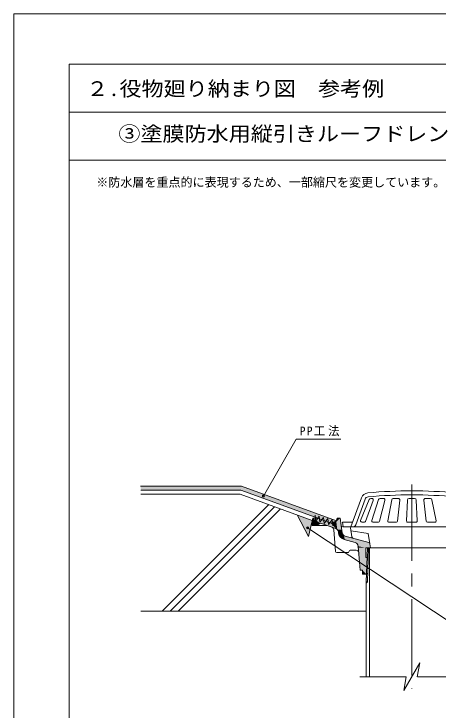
# Model space of a CAD drawing. Units: millimetres, scale not verified. Extents: x -505 to 545, y -737 to 748.
# Drawn here: x -505 to 24, y -120 to 748 of the extents above; entities that cross this region are included whole.
import ezdxf
from ezdxf.enums import TextEntityAlignment as Align

# ---------------------------------------------------------------- set-up
doc = ezdxf.new("R2010")
doc.units = ezdxf.units.MM
doc.header["$LTSCALE"] = 5
doc.header["$PDMODE"] = 32
doc.header["$PDSIZE"] = 2.5
doc.linetypes.add('USER6', pattern=[28.575, 19.05, -3.175, 3.175, -3.175])
for name, color, linetype, lineweight in [('0-1_WAKU', 6, 'Continuous', 18), ('0-2_KUTAI', 7, 'Continuous', 18), ('0-4_0-0', 4, 'Continuous', 18), ('0-6_0-2', 4, 'Continuous', 18), ('0-7_0-3', 4, 'Continuous', 18), ('0-8_0-4', 4, 'Continuous', 18), ('0-A_0-A', 6, 'Continuous', 18)]:
    doc.layers.add(name, color=color, linetype=linetype, lineweight=lineweight)
doc.styles.add('ＭＳ ゴシック', font='')
doc.styles.get('ＭＳ ゴシック').set_extended_font_data('MS Gothic')

msp = doc.modelspace()

# ---------------------------------------------------------------- linework, layer by layer
at = {"layer": '0-1_WAKU'}
for p, q in [((-436.285, 685.928), (-436.285, -674.072)), ((476.215, 685.928), (-436.285, 685.928))]:
    msp.add_line(p, q, dxfattribs=at)
at = {"layer": '0-2_KUTAI', "color": 4}
for p, q in [((-194.041, 147.152), (-153.147, 217.982)), ((-153.147, 217.982), (-97.575, 217.982)), ((-129.652, 123.265), (-128.808, 115.792)), ((181.374, -104.951), (-138.837, 107.494))]:
    msp.add_line(p, q, dxfattribs=at)
at = {"layer": '0-2_KUTAI', "color": 2}
for p, q in [((-268.167, 159.509), (-347.091, 159.509)), ((-221.41, 159.507), (-102.907, 116.374)), ((-225.58, 154.508), (-346.642, 154.508)), ((-124.845, 119.039), (-222.292, 154.508))]:
    msp.add_line(p, q, dxfattribs=at)
at = {"layer": '0-2_KUTAI', "color": 4, "linetype": 'USER6'}
msp.add_line((-8.899, 161.489), (-8.899, -92.908), dxfattribs=at)
at = {"layer": '0-2_KUTAI'}
for p, q in [((-133.023, 116.695), (-223.173, 149.508)), ((-137.906, 96.776), (-151.744, 123.508)), ((-133.448, 114.71), (-137.906, 96.776)), ((-66.049, 3.605), (-346.642, 3.605))]:
    msp.add_line(p, q, dxfattribs=at)
at = {"layer": '0-2_KUTAI', "color": 4}
msp.add_lwpolyline([(-128.808, 115.792), (-124.34, 121.841), (-123.495, 114.368), (-119.027, 120.418), (-118.183, 112.945), (-113.715, 118.994), (-112.87, 111.521), (-108.402, 117.571), (-107.557, 110.098)], dxfattribs=at)
for p in [(-194.041, 147.152), (-138.837, 107.494)]:
    msp.add_point(p, dxfattribs=at)
at = {"layer": '0-2_KUTAI'}
for points in [[(-347.091, 159.509), (-346.642, 154.508), (-222.292, 154.508)], [(-221.41, 159.507), (-347.091, 159.509), (-222.292, 154.508)], [(-221.41, 159.507), (-222.292, 154.508), (-126.399, 119.605)], [(-110.395, 113.907), (-192.899, 149.129), (-221.41, 159.507)], [(-221.41, 159.507), (-126.399, 119.605), (-119.61, 117.544)], [(-221.41, 159.507), (-119.61, 117.544), (-114.032, 115.362)], [(-221.41, 159.507), (-114.032, 115.362), (-110.395, 113.907)], [(-110.395, 113.907), (-102.908, 116.374), (-192.899, 149.129)], [(-132.399, 119.605), (-133.612, 112.017), (-121.645, 113.105)], [(-133.612, 112.017), (-124.093, 112.833), (-121.645, 113.105)], [(-108.751, 112.947), (-126.399, 119.605), (-132.399, 119.605)], [(-132.399, 119.605), (-121.645, 113.105), (-118.653, 111.745)], [(-132.399, 119.605), (-118.653, 111.745), (-114.829, 110.605)], [(-132.399, 119.605), (-114.829, 110.605), (-108.811, 108.414)], [(-132.399, 119.605), (-108.811, 108.414), (-103.293, 106.328)], [(-103.293, 106.328), (-108.751, 112.947), (-132.399, 119.605)], [(-110.395, 113.907), (-103.091, 115.396), (-102.908, 116.374)], [(-110.395, 113.907), (-103.924, 114.027), (-103.091, 115.396)], [(-110.395, 113.907), (-104.817, 113.373), (-103.924, 114.027)], [(-110.395, 113.907), (-108.15, 112.896), (-106.483, 112.896)], [(-110.395, 113.907), (-106.483, 112.896), (-104.817, 113.373)], [(-101.96, 105.383), (-106.86, 112.689), (-108.751, 112.947)], [(-103.293, 106.328), (-101.96, 105.383), (-108.751, 112.947)], [(-101.96, 105.383), (-104.367, 113.463), (-105.571, 112.861)], [(-101.96, 105.383), (-103.508, 114.753), (-104.367, 113.463)], [(-101.96, 105.383), (-103.15, 115.597), (-103.508, 114.753)], [(-101.96, 105.383), (-101.899, 119.605), (-103.15, 115.597)], [(-101.96, 105.383), (-96.33, 105.039), (-98.399, 119.605)], [(-101.96, 105.383), (-98.399, 119.605), (-101.899, 119.605)], [(-133.612, 112.017), (-126.899, 110.605), (-124.093, 112.833)], [(-133.612, 112.017), (-132.899, 110.605), (-126.899, 110.605)], [(-101.96, 105.383), (-105.571, 112.861), (-106.86, 112.689)], [(-101.96, 105.383), (-101.101, 104.351), (-96.33, 105.039)], [(-96.33, 105.039), (-101.101, 104.351), (-100.599, 102.861)], [(-96.33, 105.039), (-100.599, 102.861), (-100.319, 101.039)], [(-100.319, 101.039), (-95.889, 101.162), (-96.33, 105.039)], [(-100.319, 101.039), (-95.468, 99.971), (-95.889, 101.162)], [(-100.319, 101.039), (-100.074, 99.516), (-99.286, 97.59)], [(-100.319, 101.039), (-99.286, 97.59), (-98.042, 95.838)], [(-100.319, 101.039), (-98.042, 95.838), (-94.558, 98.64)], [(-100.319, 101.039), (-94.558, 98.64), (-95.468, 99.971)], [(-94.336, 98.391), (-94.444, 98.553), (-98.042, 95.838)], [(-93.417, 97.58), (-94.336, 98.391), (-98.042, 95.838)], [(-93.417, 97.58), (-98.042, 95.838), (-79.519, 89.191)], [(-98.042, 95.838), (-95.795, 93.905), (-79.519, 89.191), (-92.823, 92.715)], [(-97.417, 97.364), (-96.768, 96.445), (-94.617, 98.728), (-93.958, 98.121)], [(-93.417, 97.58), (-79.519, 89.191), (-77.688, 88.445)], [(-77.688, 88.445), (-92.199, 97.247), (-93.417, 97.58)], [(-77.688, 88.445), (-62.877, 89.364), (-92.199, 97.247)], [(-95.795, 93.905), (-94.931, 93.472), (-92.823, 92.715)], [(-77.688, 88.445), (-76.499, 87.04), (-62.877, 89.364)], [(-76.499, 87.04), (-75.796, 84.445), (-62.877, 89.364)], [(-75.796, 84.445), (-62.121, 89.094), (-62.877, 89.364)], [(-75.796, 84.445), (-61.58, 88.499), (-62.121, 89.094)], [(-75.796, 84.445), (-61.418, 88.067), (-61.58, 88.499)], [(-75.796, 84.445), (-60.399, 82.605), (-61.418, 88.067)], [(-75.796, 84.445), (-75.58, 82.716), (-66.399, 82.605)], [(-75.796, 84.445), (-66.399, 82.605), (-60.399, 82.605)], [(-75.58, 82.716), (-73.316, 54.605), (-70.399, 54.605)], [(-70.399, 54.605), (-66.399, 82.605), (-75.58, 82.716)], [(-70.399, 54.605), (-66.399, 70.605), (-66.399, 82.605)], [(-70.399, 54.605), (-65.43, 49.605), (-64.774, 70.605)], [(-70.399, 54.605), (-64.774, 70.605), (-66.399, 70.605)], [(-70.399, 54.605), (-70.399, 49.605), (-65.43, 49.605)]]:
    msp.add_solid(points, dxfattribs=at)
at = {"layer": '0-2_KUTAI', "color": 94}
msp.add_solid([(-151.744, 123.508), (-137.906, 96.776), (-133.023, 116.695)], dxfattribs=at)
at = {"layer": '0-2_KUTAI', "color": 2}
for points in [[(-132.399, 119.605), (-133.899, 112.605), (-132.899, 110.605)], [(-132.399, 119.605), (-132.899, 110.605), (-126.899, 110.605)], [(-132.399, 119.605), (-126.899, 110.605), (-125.788, 111.461)], [(-132.399, 119.605), (-125.788, 111.461), (-122.948, 113.085)], [(-132.399, 119.605), (-122.948, 113.085), (-120.513, 112.476)], [(-132.399, 119.605), (-120.513, 112.476), (-101.336, 104.634)], [(-110.729, 113.893), (-126.399, 119.605), (-132.399, 119.605)], [(-110.729, 113.893), (-132.399, 119.605), (-101.336, 104.634)], [(-107.916, 112.792), (-110.729, 113.893), (-101.336, 104.634)], [(-101.336, 104.634), (-104.552, 113.587), (-106.203, 112.73)], [(-98.399, 119.605), (-103.695, 114.443), (-104.552, 113.587)], [(-101.336, 104.634), (-98.399, 119.605), (-104.552, 113.587)], [(-98.399, 119.605), (-103.206, 115.483), (-103.695, 114.443)], [(-98.399, 119.605), (-102.908, 116.374), (-103.206, 115.483)], [(-98.399, 119.605), (-101.899, 119.605), (-102.908, 116.374)], [(-101.336, 104.634), (-100.83, 102.127), (-98.399, 119.605)], [(-100.83, 102.127), (-95.927, 100.681), (-98.399, 119.605)], [(-101.336, 104.634), (-106.203, 112.73), (-107.916, 112.792)], [(-100.83, 102.127), (-100.627, 99.895), (-99.004, 96.243)], [(-100.83, 102.127), (-99.004, 96.243), (-96.163, 94.011)], [(-100.83, 102.127), (-96.163, 94.011), (-92.511, 92.184)], [(-100.83, 102.127), (-92.511, 92.184), (-95.927, 100.681)], [(-92.511, 92.184), (-94.459, 98.663), (-95.927, 100.681)], [(-92.511, 92.184), (-93.417, 97.58), (-94.459, 98.663)], [(-92.511, 92.184), (-82.127, 94.549), (-93.417, 97.58)], [(-92.511, 92.184), (-63.174, 89.427), (-82.127, 94.549)], [(-92.511, 92.184), (-77.688, 88.445), (-61.58, 88.499)], [(-92.511, 92.184), (-61.58, 88.499), (-62.134, 89.09)], [(-92.511, 92.184), (-62.134, 89.09), (-63.174, 89.427)], [(-77.688, 88.445), (-73.316, 54.605), (-70.399, 54.605)], [(-60.399, 82.605), (-61.675, 88.142), (-77.688, 88.445)], [(-77.688, 88.445), (-70.399, 54.605), (-66.399, 82.605)], [(-77.688, 88.445), (-66.399, 82.605), (-60.399, 82.605)], [(-70.399, 54.605), (-66.399, 70.605), (-66.399, 82.605)], [(-70.399, 54.605), (-65.43, 49.605), (-64.774, 70.605)], [(-70.399, 54.605), (-64.774, 70.605), (-66.399, 70.605)], [(-70.399, 54.605), (-70.399, 49.605), (-65.43, 49.605)]]:
    msp.add_solid(points, dxfattribs=at)
at = {"layer": '0-4_0-0'}
for p, q in [((-126.399, 119.605), (-132.399, 119.605)), ((-103.15, 115.597), (-101.899, 119.605)), ((-101.899, 119.605), (-98.399, 119.605)), ((-95.857, 101.386), (-98.399, 119.605)), ((-114.829, 110.605), (-132.899, 110.605)), ((-103.81, 106.594), (-120.13, 112.534)), ((-104.01, 77.984), (-106.192, 104.978)), ((-95.124, 108.605), (-92.759, 108.605)), ((-88.039, 108.605), (-86.696, 108.605)), ((-83.589, 96.192), (-85.212, 107.321)), ((-100.568, 102.587), (-100.317, 100.785)), ((-92.199, 97.247), (-62.656, 89.331)), ((-84.67, 103.605), (-63.399, 100.605)), ((-61.198, 87.709), (-63.399, 100.605)), ((-79.518, 89.191), (-93.348, 92.897)), ((-61.198, 87.709), (-60.399, 82.605)), ((-87.241, 78.579), (-87.557, 77.63)), ((-85.818, 79.605), (-78.159, 79.605)), ((-75.83, 84.776), (-73.316, 54.605)), ((-66.399, 82.605), (-66.399, 70.605)), ((-66.399, 82.605), (48.601, 82.605)), ((-88.98, 76.605), (-102.515, 76.605)), ((-64.774, 70.605), (-66.399, 70.605)), ((-70.399, 54.605), (-73.316, 54.605)), ((-70.399, 54.605), (-70.399, 49.605)), ((-65.43, 49.605), (-70.399, 49.605)), ((-65.43, 49.605), (-63.882, 51.153))]:
    msp.add_line(p, q, dxfattribs=at)
at = {"layer": '0-4_0-0', "color": 2}
msp.add_line((-108.336, 113.03), (-126.399, 119.605), dxfattribs=at)
at = {"layer": '0-4_0-0'}
msp.add_lwpolyline([(-132.399, 119.605), (-133.899, 112.605), (-132.899, 110.605)], dxfattribs=at)
for centre, radius, start, end in [((-122.182, 106.896), 6, 70.00006, 141.82246), ((-110.179, 104.656), 4, 4.62077, 69.99982), ((-105.52, 101.896), 5, 7.94341, 69.99994), ((-95.124, 110.605), 2, 187.94343, 270), ((-86.696, 107.105), 1.5, 8.29672, 90), ((-90.905, 102.077), 9.5, 187.94343, 255.0001), ((-90.905, 102.077), 5, 187.94343, 255.0001), ((-81.61, 96.48), 2, 188.29685, 255.0005), ((-80.813, 84.361), 5, 4.76364, 74.99983), ((-63.174, 87.399), 2, 8.89478, 75.0006), ((-85.818, 78.105), 1.5, 90, 161.5646), ((-78.159, 76.605), 3, 4.7636, 90), ((-102.515, 78.105), 1.5, 184.6211, 270), ((-88.98, 78.105), 1.5, 270, 341.56504)]:
    msp.add_arc(centre, radius, start, end, dxfattribs=at)
at = {"layer": '0-4_0-0', "color": 2}
msp.add_arc((-106.968, 116.789), 4, 250.00015, 342.66098, dxfattribs=at)
at = {"layer": '0-6_0-2'}
for p, q in [((-85.083, 108.605), (-71.852, 144.957)), ((-78.804, 111.237), (-67.153, 143.247)), ((-72.814, 116.678), (-61.974, 142.869)), ((-66.665, 115.583), (-57.072, 141.408)), ((-60.126, 144.105), (-58.947, 144.105)), ((-58.963, 116.567), (-50.491, 142.721)), ((-49.129, 115.729), (-42.429, 141.603)), ((-48.588, 144.105), (-44.366, 144.105)), ((-39.063, 116.392), (-33.975, 142.487)), ((-32.012, 144.105), (-25.77, 144.105)), ((-26.771, 115.933), (-23.783, 141.876)), ((-15.477, 116.168), (-14.372, 142.189)), ((-12.374, 144.105), (-5.424, 144.105)), ((-2.321, 116.168), (-3.426, 142.189)), ((8.974, 115.933), (5.985, 141.876)), ((14.214, 144.105), (7.972, 144.105)), ((21.265, 116.392), (16.177, 142.487)), ((-95.399, 114.605), (-94.399, 108.605)), ((-95.399, 114.605), (-82.899, 114.605)), ((-68.071, 114.605), (-71.428, 114.605)), ((-57.536, 114.605), (-50.581, 114.605)), ((-37.591, 114.605), (-28.262, 114.605)), ((-13.978, 114.605), (-3.82, 114.605)), ((19.793, 114.605), (10.464, 114.605)), ((-94.399, 108.605), (69.101, 108.605))]:
    msp.add_line(p, q, dxfattribs=at)
for centre, radius, start, end in [((-62.924, 141.708), 9.5, 95.85347, 160), ((-8.899, -465.995), 619.6, 84.91969, 95.08031), ((-8.899, -465.995), 614.6, 84.91969, 95.08031), ((-62.924, 141.708), 4.5, 96.49451, 159.99998), ((-60.126, 142.105), 2, 90, 157.51655), ((-58.947, 142.105), 2, 339.62384, 90), ((-48.588, 142.105), 2, 90, 162.04963), ((-44.366, 142.105), 2, 345.48388, 90), ((-32.012, 142.105), 2, 90, 168.96778), ((-25.77, 142.105), 2, 353.42996, 90), ((-12.374, 142.105), 2, 90, 177.5691), ((-5.424, 142.105), 2, 2.43089, 90), ((7.972, 142.105), 2, 90, 186.57003), ((14.214, 142.105), 2, 11.03221, 90), ((-71.428, 116.105), 1.5, 157.51622, 270), ((-68.071, 116.105), 1.5, 270, 339.62402), ((-57.536, 116.105), 1.5, 162.04969, 270), ((-50.581, 116.105), 1.5, 270, 345.48408), ((-37.591, 116.105), 1.5, 168.96755, 270), ((-28.262, 116.105), 1.5, 270, 353.43041), ((-13.978, 116.105), 1.5, 177.56842, 270.00134), ((-3.82, 116.105), 1.5, 269.99865, 2.43158), ((10.464, 116.105), 1.5, 186.56958, 270), ((19.793, 116.105), 1.5, 270, 11.03244), ((-82.563, 112.605), 4, 270, 340.00009)]:
    msp.add_arc(centre, radius, start, end, dxfattribs=at)
at = {"layer": '0-7_0-3'}
for p, q in [((-64.399, 82.605), (-65.724, 40.205)), ((-64.399, 82.605), (46.601, 82.605)), ((-62.899, 82.605), (-64.224, 40.205)), ((-61.549, 82.605), (-61.549, -78.141)), ((-65.724, 40.205), (-66.049, 38.38)), ((-66.049, 38.38), (-66.049, -78.141)), ((0.956, -60.925), (-2.098, -78.245)), ((-15.971, -78.141), (-73.647, -78.141)), ((53.78, -78.141), (-2.079, -78.141))]:
    msp.add_line(p, q, dxfattribs=at)
for points in [[(-65.724, 40.205), (-64.224, 40.205), (-66.049, 38.38)], [(-15.989, -78.245), (-19.043, -95.565), (0.956, -60.925)]]:
    msp.add_lwpolyline(points, dxfattribs=at)
at = {"layer": '0-8_0-4', "color": 2}
for p, q in [((-221.41, 159.508), (-268.167, 159.509)), ((-222.292, 154.508), (-346.642, 154.508))]:
    msp.add_line(p, q, dxfattribs=at)
at = {"layer": '0-8_0-4', "color": 7}
msp.add_line((-223.173, 149.508), (-346.642, 149.508), dxfattribs=at)
at = {"layer": '0-8_0-4'}
for p, q in [((-320.091, 3.605), (-187.26, 136.436)), ((-180.002, 133.795), (-310.192, 3.605)), ((-300.294, 3.605), (-172.745, 131.153))]:
    msp.add_line(p, q, dxfattribs=at)
at = {"layer": '0-A_0-A'}
for p, q in [((-436.285, 685.928), (-436.285, -674.072)), ((476.215, 685.928), (-436.285, 685.928)), ((476.215, 625.928), (-436.285, 625.928)), ((476.215, 565.928), (-436.285, 565.928))]:
    msp.add_line(p, q, dxfattribs=at)
at = {"layer": '0-A_0-A', "color": 7}
msp.add_lwpolyline([(-505.035, -736.572), (544.965, -736.572), (544.965, 748.428), (-505.035, 748.428)], close=True, dxfattribs=at)

# ---------------------------------------------------------------- texts
at = {"layer": '0-2_KUTAI', "style": 'ＭＳ ゴシック', "width": 1.1}
for s, p in [('２.役物廻り納まり図\u3000参考例', (-414.671, 640.564)), ('③塗膜防水用縦引きルーフドレン', (-374.803, 584.252))]:
    msp.add_text(s, height=18.33, dxfattribs=at).set_placement(p, align=Align.BOTTOM_LEFT)
at = {"layer": '0-2_KUTAI', "insert": (-148.703, 221.536), "char_height": 11, "attachment_point": 7, "style": 'ＭＳ ゴシック'}
msp.add_mtext('\\T1.24;\\W0.95;PP工法', dxfattribs=at)
at = {"layer": '0-A_0-A', "color": 7, "style": 'ＭＳ ゴシック'}
msp.add_text('※防水層を重点的に表現するため、一部縮尺を変更しています。', height=11, dxfattribs=at).set_placement((-402.342, 529.604), align=Align.BOTTOM_LEFT)

doc.saveas('drawing.dxf')
